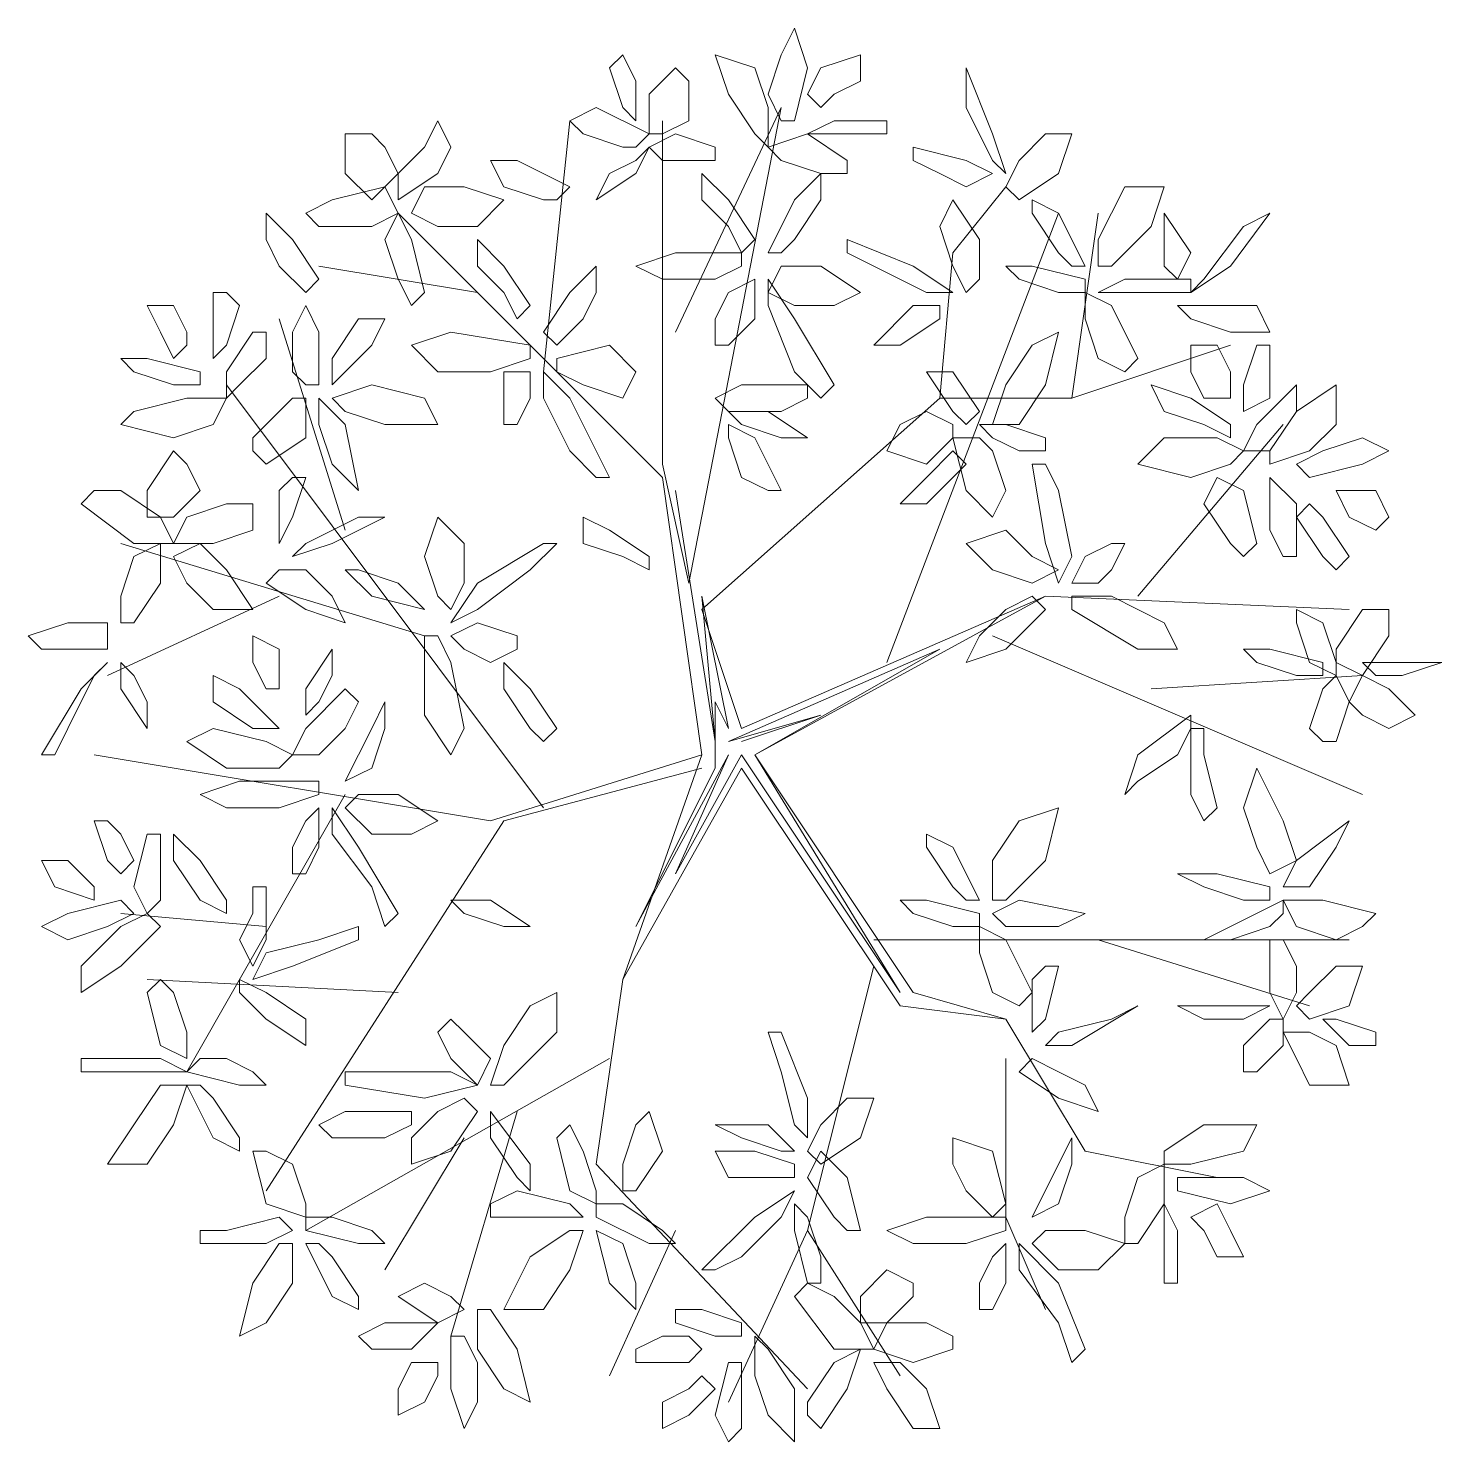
# Model space of a CAD drawing. Header units: millimetres. Extents: x 2576 to 2719, y 1757 to 1977.
# Drawn here: x 2608.101 to 2611.123, y 1816.876 to 1819.897 of the extents above; entities that cross this region are included whole.
import ezdxf

# ---------------------------------------------------------------- set-up
doc = ezdxf.new("R2010")
doc.units = ezdxf.units.MM
doc.layers.add('PDF_0', color=7, linetype='Continuous')

msp = doc.modelspace()

# ---------------------------------------------------------------- linework, layer by layer
at = {"layer": 'PDF_0', "lineweight": 9}
for points in [[(2609.6829, 1819.7563), (2609.7111, 1819.841), (2609.7394, 1819.8975), (2609.7676, 1819.8128), (2609.7394, 1819.6998), (2609.7111, 1819.6998)], [(2609.4005, 1819.6998), (2609.4005, 1819.7845), (2609.3723, 1819.841), (2609.344, 1819.8128), (2609.3723, 1819.728)], [(2609.6829, 1819.6433), (2609.6547, 1819.6716), (2609.5982, 1819.7563), (2609.5699, 1819.841), (2609.6547, 1819.8128), (2609.6829, 1819.728)], [(2609.7959, 1819.728), (2609.7676, 1819.7563), (2609.7959, 1819.8128), (2609.8806, 1819.841), (2609.8806, 1819.7845), (2609.8241, 1819.7563)], [(2609.457, 1819.6716), (2609.4287, 1819.6716), (2609.4287, 1819.7563), (2609.4852, 1819.8128), (2609.5135, 1819.7845), (2609.5135, 1819.6998)], [(2610.1065, 1819.728), (2610.1065, 1819.8128), (2610.163, 1819.6716), (2610.1912, 1819.5868), (2610.163, 1819.6151)], [(2609.3723, 1819.6433), (2609.2875, 1819.6716), (2609.2593, 1819.6998), (2609.3158, 1819.728), (2609.4287, 1819.6716), (2609.4005, 1819.6433)], [(2608.9769, 1819.6998), (2609.0051, 1819.6433), (2608.9769, 1819.5868), (2608.8922, 1819.5304), (2608.8922, 1819.5868), (2608.9487, 1819.6433)], [(2609.8806, 1819.6716), (2609.8241, 1819.6716), (2609.7676, 1819.6716), (2609.8241, 1819.6998), (2609.9371, 1819.6998), (2609.9371, 1819.6716)], [(2608.8639, 1819.6433), (2608.8922, 1819.5868), (2608.8357, 1819.5304), (2608.7792, 1819.5868), (2608.7792, 1819.6716), (2608.8357, 1819.6716)], [(2609.5417, 1819.6151), (2609.457, 1819.6151), (2609.4287, 1819.6433), (2609.4852, 1819.6716), (2609.5699, 1819.6433), (2609.5699, 1819.6151)], [(2609.7959, 1819.5868), (2609.7111, 1819.6151), (2609.6829, 1819.6433), (2609.7676, 1819.6716), (2609.8523, 1819.6151), (2609.8523, 1819.5868)], [(2610.1912, 1819.5586), (2610.2195, 1819.5304), (2610.3042, 1819.5868), (2610.3324, 1819.6716), (2610.2759, 1819.6716), (2610.2195, 1819.6151)], [(2609.344, 1819.5868), (2609.3158, 1819.5304), (2609.4005, 1819.5868), (2609.4287, 1819.6433), (2609.4005, 1819.6151)], [(2610.05, 1819.5868), (2610.1065, 1819.5586), (2610.163, 1819.5868), (2610.1065, 1819.6151), (2609.9935, 1819.6433), (2609.9935, 1819.6151)], [(2609.2028, 1819.5304), (2609.1181, 1819.5586), (2609.0899, 1819.6151), (2609.1463, 1819.6151), (2609.2593, 1819.5586), (2609.2311, 1819.5304)], [(2609.5982, 1819.4739), (2609.5417, 1819.5304), (2609.5417, 1819.5868), (2609.5982, 1819.5304), (2609.6547, 1819.4457), (2609.6264, 1819.4174)], [(2609.7394, 1819.4457), (2609.7959, 1819.5304), (2609.7959, 1819.5868), (2609.7394, 1819.5304), (2609.6829, 1819.4174), (2609.7111, 1819.4174)], [(2608.751, 1819.5304), (2608.8639, 1819.5586), (2608.8922, 1819.5021), (2608.8357, 1819.4739), (2608.7228, 1819.4739), (2608.6945, 1819.5021)], [(2608.9204, 1819.5021), (2608.9487, 1819.5586), (2609.0334, 1819.5586), (2609.1181, 1819.5304), (2609.0616, 1819.4739), (2608.9769, 1819.4739)], [(2610.3889, 1819.3892), (2610.4171, 1819.3892), (2610.5018, 1819.4739), (2610.5301, 1819.5586), (2610.4454, 1819.5586), (2610.3889, 1819.4457)], [(2610.1065, 1819.3327), (2610.1347, 1819.3609), (2610.1347, 1819.4457), (2610.0783, 1819.5304), (2610.05, 1819.4739), (2610.0783, 1819.3892)], [(2610.3042, 1819.4174), (2610.2477, 1819.5021), (2610.2477, 1819.5304), (2610.3042, 1819.5021), (2610.3607, 1819.3892), (2610.3324, 1819.3892)], [(2608.638, 1819.3892), (2608.6098, 1819.4457), (2608.6098, 1819.5021), (2608.6663, 1819.4457), (2608.7228, 1819.3609), (2608.6945, 1819.3327)], [(2608.8922, 1819.3609), (2608.8639, 1819.4457), (2608.8922, 1819.5021), (2608.9204, 1819.4457), (2608.9487, 1819.3327), (2608.9204, 1819.3045)], [(2610.5301, 1819.4457), (2610.5301, 1819.5021), (2610.5866, 1819.4174), (2610.5583, 1819.3609), (2610.5301, 1819.3892)], [(2610.6995, 1819.4739), (2610.756, 1819.5021), (2610.6713, 1819.3892), (2610.5866, 1819.3327), (2610.6148, 1819.3609)], [(2609.1181, 1819.3327), (2609.0616, 1819.3892), (2609.0616, 1819.4457), (2609.1181, 1819.3892), (2609.1746, 1819.3045), (2609.1463, 1819.2762)], [(2609.9088, 1819.3892), (2610.0218, 1819.3327), (2610.0783, 1819.3327), (2609.9935, 1819.3892), (2609.8523, 1819.4457), (2609.8523, 1819.4174)], [(2609.5699, 1819.3609), (2609.457, 1819.3609), (2609.4005, 1819.3892), (2609.4852, 1819.4174), (2609.6264, 1819.4174), (2609.6264, 1819.3892)], [(2609.2875, 1819.2762), (2609.3158, 1819.3327), (2609.3158, 1819.3892), (2609.2593, 1819.3327), (2609.2028, 1819.248), (2609.2311, 1819.2197)], [(2609.6829, 1819.3327), (2609.7111, 1819.3892), (2609.7959, 1819.3892), (2609.8806, 1819.3327), (2609.8241, 1819.3045), (2609.7394, 1819.3045)], [(2610.3042, 1819.3327), (2610.2195, 1819.3609), (2610.1912, 1819.3892), (2610.2477, 1819.3892), (2610.3607, 1819.3609), (2610.3607, 1819.3327)], [(2608.5533, 1819.3045), (2608.5251, 1819.2197), (2608.4968, 1819.1915), (2608.4968, 1819.248), (2608.4968, 1819.3327), (2608.5251, 1819.3327)], [(2609.5699, 1819.2197), (2609.5982, 1819.2197), (2609.6547, 1819.2762), (2609.6547, 1819.3609), (2609.5982, 1819.3327), (2609.5699, 1819.2762)], [(2609.7394, 1819.1633), (2609.6829, 1819.3045), (2609.6829, 1819.3609), (2609.7394, 1819.2762), (2609.8241, 1819.135), (2609.7959, 1819.1068)], [(2610.3889, 1819.1915), (2610.3607, 1819.2762), (2610.3607, 1819.3327), (2610.4171, 1819.3045), (2610.4736, 1819.1915), (2610.4454, 1819.1633)], [(2610.5301, 1819.3327), (2610.4171, 1819.3327), (2610.3889, 1819.3327), (2610.4454, 1819.3609), (2610.5866, 1819.3609), (2610.5866, 1819.3327)], [(2608.4404, 1819.2197), (2608.4121, 1819.1915), (2608.3839, 1819.248), (2608.3556, 1819.3045), (2608.4121, 1819.3045), (2608.4404, 1819.248)], [(2608.6663, 1819.1633), (2608.6663, 1819.248), (2608.6945, 1819.3045), (2608.7228, 1819.248), (2608.7228, 1819.135), (2608.6945, 1819.135)], [(2609.9653, 1819.2197), (2610.05, 1819.2762), (2610.05, 1819.3045), (2609.9935, 1819.3045), (2609.9088, 1819.2197), (2609.9371, 1819.2197)], [(2610.5583, 1819.3045), (2610.5866, 1819.2762), (2610.6713, 1819.248), (2610.756, 1819.248), (2610.7278, 1819.3045), (2610.643, 1819.3045)], [(2608.751, 1819.1915), (2608.751, 1819.135), (2608.8357, 1819.2197), (2608.8639, 1819.2762), (2608.8075, 1819.2762)], [(2608.6098, 1819.1915), (2608.5533, 1819.135), (2608.5251, 1819.1068), (2608.5251, 1819.1633), (2608.5816, 1819.248), (2608.6098, 1819.248)], [(2609.0899, 1819.1633), (2608.9769, 1819.1633), (2608.9204, 1819.2197), (2609.0051, 1819.248), (2609.1746, 1819.2197), (2609.1746, 1819.1915)], [(2610.163, 1819.0503), (2610.2195, 1819.0503), (2610.2759, 1819.135), (2610.3042, 1819.248), (2610.2477, 1819.2197), (2610.1912, 1819.135)], [(2609.2311, 1819.1633), (2609.2311, 1819.1915), (2609.344, 1819.2197), (2609.4005, 1819.1633), (2609.3723, 1819.1068), (2609.2875, 1819.135)], [(2610.6713, 1819.1068), (2610.6148, 1819.1068), (2610.5866, 1819.1633), (2610.5866, 1819.2197), (2610.643, 1819.2197), (2610.6713, 1819.1633)], [(2610.756, 1819.1915), (2610.756, 1819.1068), (2610.6995, 1819.0785), (2610.6995, 1819.135), (2610.7278, 1819.2197), (2610.756, 1819.2197)], [(2608.4121, 1819.135), (2608.3274, 1819.1633), (2608.2992, 1819.1915), (2608.3556, 1819.1915), (2608.4686, 1819.1633), (2608.4686, 1819.135)], [(2609.1181, 1819.0503), (2609.1463, 1819.0503), (2609.1746, 1819.1068), (2609.1746, 1819.1633), (2609.1181, 1819.1633), (2609.1181, 1819.0785)], [(2609.2593, 1818.9938), (2609.2028, 1819.1068), (2609.2028, 1819.1633), (2609.2593, 1819.1068), (2609.344, 1818.9373), (2609.3158, 1818.9373)], [(2610.0783, 1819.1633), (2610.1347, 1819.0785), (2610.1065, 1819.0503), (2610.0783, 1819.0785), (2610.0218, 1819.1633), (2610.05, 1819.1633)], [(2608.751, 1819.1068), (2608.7792, 1819.0785), (2608.8639, 1819.0503), (2608.9769, 1819.0503), (2608.9487, 1819.1068), (2608.8357, 1819.135)], [(2609.7111, 1819.0785), (2609.5982, 1819.0785), (2609.5699, 1819.1068), (2609.6264, 1819.135), (2609.7676, 1819.135), (2609.7676, 1819.1068)], [(2610.6148, 1819.0503), (2610.5301, 1819.0785), (2610.5018, 1819.135), (2610.5866, 1819.1068), (2610.6713, 1819.0503), (2610.6713, 1819.0221)], [(2610.8125, 1819.0785), (2610.756, 1818.9938), (2610.6995, 1818.9938), (2610.7278, 1819.0503), (2610.8125, 1819.135), (2610.8125, 1819.1068)], [(2610.756, 1818.9656), (2610.756, 1818.9938), (2610.8125, 1819.0785), (2610.8972, 1819.135), (2610.8972, 1819.0503), (2610.8407, 1818.9938)], [(2608.5251, 1819.1068), (2608.4968, 1819.0503), (2608.4121, 1819.0221), (2608.2992, 1819.0503), (2608.3274, 1819.0785), (2608.4404, 1819.1068)], [(2608.5816, 1819.0221), (2608.6663, 1819.1068), (2608.6945, 1819.1068), (2608.6945, 1819.0221), (2608.6098, 1818.9656), (2608.5816, 1818.9938)], [(2608.751, 1818.9656), (2608.8075, 1818.9091), (2608.7792, 1819.0503), (2608.7228, 1819.1068), (2608.7228, 1819.0503)], [(2609.7111, 1819.0221), (2609.7676, 1819.0221), (2609.6829, 1819.0785), (2609.5982, 1819.0785), (2609.6264, 1819.0503)], [(2610.0783, 1819.0503), (2610.0783, 1819.0221), (2610.0218, 1818.9656), (2609.9371, 1818.9938), (2609.9653, 1819.0503), (2610.0218, 1819.0785)], [(2609.6264, 1818.9373), (2609.5982, 1819.0221), (2609.5982, 1819.0503), (2609.6547, 1819.0221), (2609.7111, 1818.9091), (2609.6829, 1818.9091)], [(2610.2195, 1818.9938), (2610.163, 1819.0221), (2610.1347, 1819.0503), (2610.1912, 1819.0503), (2610.2759, 1819.0221), (2610.2759, 1818.9938)], [(2610.163, 1818.9938), (2610.1912, 1818.9091), (2610.163, 1818.8526), (2610.1065, 1818.9091), (2610.0783, 1819.0221), (2610.1347, 1819.0221)], [(2610.6995, 1818.9938), (2610.6713, 1818.9656), (2610.5866, 1818.9373), (2610.4736, 1818.9656), (2610.5301, 1819.0221), (2610.643, 1819.0221)], [(2610.869, 1818.9938), (2610.9537, 1819.0221), (2611.0102, 1818.9938), (2610.9537, 1818.9656), (2610.8407, 1818.9373), (2610.8125, 1818.9656)], [(2608.4686, 1818.9091), (2608.4121, 1818.8526), (2608.3556, 1818.8526), (2608.3556, 1818.9091), (2608.4121, 1818.9938), (2608.4404, 1818.9656)], [(2610.1065, 1818.9656), (2610.0783, 1818.9938), (2610.0218, 1818.9373), (2609.9653, 1818.8809), (2610.0218, 1818.8809), (2610.0783, 1818.9373)], [(2610.3042, 1818.9091), (2610.3324, 1818.7679), (2610.3042, 1818.7114), (2610.2759, 1818.7961), (2610.2477, 1818.9656), (2610.2759, 1818.9656)], [(2608.2992, 1818.9091), (2608.3839, 1818.8526), (2608.4121, 1818.7961), (2608.3274, 1818.7961), (2608.2144, 1818.8809), (2608.2427, 1818.9091)], [(2608.638, 1818.9091), (2608.638, 1818.8244), (2608.638, 1818.7961), (2608.6663, 1818.8526), (2608.6945, 1818.9373), (2608.6663, 1818.9373)], [(2610.6713, 1818.7961), (2610.6148, 1818.8809), (2610.643, 1818.9373), (2610.6995, 1818.9091), (2610.7278, 1818.7961), (2610.6995, 1818.7679)], [(2610.756, 1818.8244), (2610.756, 1818.9091), (2610.756, 1818.9373), (2610.8125, 1818.8809), (2610.8125, 1818.7679), (2610.7842, 1818.7679)], [(2610.8972, 1818.9091), (2610.9819, 1818.9091), (2611.0102, 1818.8526), (2610.9819, 1818.8244), (2610.9254, 1818.8526)], [(2608.5816, 1818.8809), (2608.5816, 1818.8244), (2608.4968, 1818.7961), (2608.4121, 1818.7961), (2608.4404, 1818.8526), (2608.5251, 1818.8809)], [(2610.869, 1818.7679), (2610.8125, 1818.8526), (2610.8407, 1818.8809), (2610.869, 1818.8526), (2610.9254, 1818.7679), (2610.8972, 1818.7397)], [(2608.8075, 1818.8526), (2608.8639, 1818.8526), (2608.751, 1818.7961), (2608.6663, 1818.7679), (2608.6945, 1818.7961)], [(2609.0051, 1818.6549), (2608.9769, 1818.6832), (2608.9487, 1818.7679), (2608.9769, 1818.8526), (2609.0334, 1818.7961), (2609.0334, 1818.7114)], [(2609.3723, 1818.7679), (2609.2875, 1818.7961), (2609.2875, 1818.8526), (2609.344, 1818.8244), (2609.4287, 1818.7679), (2609.4287, 1818.7397)], [(2610.3042, 1818.7397), (2610.2477, 1818.7114), (2610.163, 1818.7397), (2610.1065, 1818.7961), (2610.1912, 1818.8244), (2610.2477, 1818.7679)], [(2608.2992, 1818.6832), (2608.3274, 1818.7679), (2608.3839, 1818.7961), (2608.3839, 1818.7114), (2608.3274, 1818.6267), (2608.2992, 1818.6267)], [(2608.4121, 1818.7679), (2608.4686, 1818.7961), (2608.5251, 1818.7397), (2608.5816, 1818.6549), (2608.4968, 1818.6549), (2608.4404, 1818.7114)], [(2609.1746, 1818.7397), (2609.0616, 1818.6549), (2609.0051, 1818.6267), (2609.0616, 1818.7114), (2609.2028, 1818.7961), (2609.2311, 1818.7961)], [(2610.4454, 1818.7961), (2610.4171, 1818.7961), (2610.3607, 1818.7679), (2610.3324, 1818.7114), (2610.3889, 1818.7114), (2610.4171, 1818.7397)], [(2608.638, 1818.7397), (2608.6098, 1818.7114), (2608.6945, 1818.6549), (2608.7792, 1818.6267), (2608.751, 1818.6832), (2608.6945, 1818.7397)], [(2608.8922, 1818.7114), (2608.9487, 1818.6549), (2608.8357, 1818.6832), (2608.7792, 1818.7397), (2608.8075, 1818.7397)], [(2610.1912, 1818.6549), (2610.1347, 1818.5985), (2610.1065, 1818.542), (2610.1912, 1818.5702), (2610.2759, 1818.6549), (2610.2477, 1818.6832)], [(2610.4171, 1818.6832), (2610.5301, 1818.6267), (2610.5583, 1818.5702), (2610.4736, 1818.5702), (2610.3324, 1818.6549), (2610.3324, 1818.6832)], [(2610.869, 1818.6267), (2610.8972, 1818.542), (2610.8972, 1818.5137), (2610.8407, 1818.542), (2610.8125, 1818.6267), (2610.8125, 1818.6549)], [(2610.8972, 1818.5702), (2610.9537, 1818.6549), (2611.0102, 1818.6549), (2611.0102, 1818.5985), (2610.9537, 1818.5137), (2610.8972, 1818.542)], [(2608.2709, 1818.5702), (2608.2709, 1818.6267), (2608.1862, 1818.6267), (2608.1015, 1818.5985), (2608.1297, 1818.5702), (2608.2144, 1818.5702)], [(2609.1463, 1818.5702), (2609.1463, 1818.5985), (2609.0616, 1818.6267), (2609.0051, 1818.5985), (2609.0334, 1818.5702), (2609.0899, 1818.542)], [(2608.638, 1818.4855), (2608.6098, 1818.4855), (2608.5816, 1818.542), (2608.5816, 1818.5985), (2608.638, 1818.5702), (2608.638, 1818.5137)], [(2609.0051, 1818.542), (2609.0334, 1818.4008), (2609.0051, 1818.3443), (2608.9487, 1818.429), (2608.9487, 1818.5985), (2608.9769, 1818.5985)], [(2608.751, 1818.5137), (2608.751, 1818.5702), (2608.6945, 1818.4855), (2608.6945, 1818.429), (2608.7228, 1818.4573)], [(2610.8125, 1818.5137), (2610.7278, 1818.542), (2610.6995, 1818.5702), (2610.756, 1818.5702), (2610.869, 1818.542), (2610.869, 1818.5137)], [(2608.1862, 1818.4008), (2608.2427, 1818.5137), (2608.2709, 1818.542), (2608.2144, 1818.4855), (2608.1297, 1818.3443), (2608.158, 1818.3443)], [(2608.3556, 1818.4573), (2608.3556, 1818.4008), (2608.2992, 1818.4855), (2608.2992, 1818.542), (2608.3274, 1818.5137)], [(2609.1746, 1818.4008), (2609.1181, 1818.4855), (2609.1181, 1818.542), (2609.1746, 1818.4855), (2609.2311, 1818.4008), (2609.2028, 1818.3725)], [(2610.9537, 1818.542), (2610.9819, 1818.5137), (2611.0384, 1818.5137), (2611.1231, 1818.542), (2611.0666, 1818.542), (2611.0102, 1818.542)], [(2608.5816, 1818.4008), (2608.638, 1818.4008), (2608.5533, 1818.4855), (2608.4968, 1818.5137), (2608.4968, 1818.4573)], [(2608.7792, 1818.4008), (2608.7228, 1818.3443), (2608.6663, 1818.3443), (2608.6945, 1818.4008), (2608.7792, 1818.4855), (2608.8075, 1818.4573)], [(2610.8407, 1818.4008), (2610.869, 1818.4855), (2610.8972, 1818.5137), (2610.9254, 1818.4573), (2610.8972, 1818.3725), (2610.869, 1818.3725)], [(2610.9254, 1818.4573), (2610.9537, 1818.5137), (2611.0102, 1818.4855), (2611.0666, 1818.429), (2611.0102, 1818.4008), (2610.9537, 1818.429)], [(2608.8357, 1818.3161), (2608.7792, 1818.2878), (2608.8357, 1818.4008), (2608.8639, 1818.4573), (2608.8639, 1818.4008)], [(2610.5583, 1818.3443), (2610.4736, 1818.2878), (2610.4454, 1818.2596), (2610.4736, 1818.3443), (2610.5866, 1818.429), (2610.5866, 1818.4008)], [(2608.6663, 1818.3443), (2608.638, 1818.3161), (2608.5251, 1818.3161), (2608.4404, 1818.3725), (2608.4968, 1818.4008), (2608.6098, 1818.3725)], [(2610.6148, 1818.3443), (2610.643, 1818.2313), (2610.6148, 1818.2031), (2610.5866, 1818.2596), (2610.5866, 1818.4008), (2610.6148, 1818.4008)], [(2610.756, 1818.0901), (2610.8125, 1818.1184), (2610.7842, 1818.2031), (2610.7278, 1818.3161), (2610.6995, 1818.2313), (2610.7278, 1818.1466)], [(2608.638, 1818.2313), (2608.5251, 1818.2313), (2608.4686, 1818.2596), (2608.5533, 1818.2878), (2608.7228, 1818.2878), (2608.7228, 1818.2596)], [(2608.7792, 1818.2313), (2608.8075, 1818.2596), (2608.8922, 1818.2596), (2608.9769, 1818.2031), (2608.9204, 1818.1749), (2608.8357, 1818.1749)], [(2608.6663, 1818.0901), (2608.6945, 1818.0901), (2608.7228, 1818.1466), (2608.7228, 1818.2313), (2608.6945, 1818.2031), (2608.6663, 1818.1466)], [(2608.8357, 1818.0619), (2608.751, 1818.1749), (2608.751, 1818.2313), (2608.8075, 1818.1466), (2608.8922, 1818.0054), (2608.8639, 1817.9772)], [(2610.163, 1818.0337), (2610.1912, 1818.0337), (2610.2759, 1818.1184), (2610.3042, 1818.2313), (2610.2195, 1818.2031), (2610.163, 1818.1184)], [(2608.2992, 1818.1749), (2608.3274, 1818.1184), (2608.2992, 1818.0901), (2608.2709, 1818.1184), (2608.2427, 1818.2031), (2608.2709, 1818.2031)], [(2610.8972, 1818.1466), (2610.9254, 1818.2031), (2610.8125, 1818.1184), (2610.7842, 1818.0619), (2610.8407, 1818.0619)], [(2608.3839, 1818.1184), (2608.3839, 1818.0337), (2608.3556, 1818.0054), (2608.3274, 1818.0619), (2608.3556, 1818.1749), (2608.3839, 1818.1749)], [(2608.4686, 1818.0337), (2608.4121, 1818.1184), (2608.4121, 1818.1749), (2608.4686, 1818.1184), (2608.5251, 1818.0337), (2608.5251, 1818.0054)], [(2610.0783, 1818.0619), (2610.0218, 1818.1466), (2610.0218, 1818.1749), (2610.0783, 1818.1466), (2610.1347, 1818.0337), (2610.1065, 1818.0337)], [(2608.2427, 1818.0619), (2608.2427, 1818.0337), (2608.158, 1818.0619), (2608.1297, 1818.1184), (2608.1862, 1818.1184), (2608.2144, 1818.0901)], [(2610.6995, 1818.0337), (2610.6148, 1818.0619), (2610.5583, 1818.0901), (2610.643, 1818.0901), (2610.756, 1818.0619), (2610.756, 1818.0337)], [(2608.2709, 1817.9772), (2608.1862, 1817.9489), (2608.1297, 1817.9772), (2608.1862, 1818.0054), (2608.2992, 1818.0337), (2608.3274, 1818.0054)], [(2608.5816, 1818.0054), (2608.5533, 1817.9489), (2608.5816, 1817.8925), (2608.6098, 1817.9489), (2608.6098, 1818.0619), (2608.5816, 1818.0619)], [(2609.1181, 1817.9772), (2609.1746, 1817.9772), (2609.0899, 1818.0337), (2609.0051, 1818.0337), (2609.0334, 1818.0054)], [(2610.0783, 1817.9772), (2609.9935, 1818.0054), (2609.9653, 1818.0337), (2610.0218, 1818.0337), (2610.1347, 1818.0054), (2610.1347, 1817.9772)], [(2610.3042, 1817.9772), (2610.3607, 1818.0054), (2610.2195, 1818.0337), (2610.163, 1818.0054), (2610.1912, 1817.9772)], [(2610.756, 1817.9772), (2610.6713, 1817.9489), (2610.6148, 1817.9489), (2610.6713, 1817.9772), (2610.7842, 1818.0337), (2610.7842, 1818.0054)], [(2610.8972, 1817.9489), (2610.8125, 1817.9772), (2610.7842, 1818.0337), (2610.869, 1818.0337), (2610.9819, 1818.0054), (2610.9537, 1817.9772)], [(2608.3556, 1818.0054), (2608.3839, 1817.9772), (2608.2992, 1817.8925), (2608.2144, 1817.836), (2608.2144, 1817.8925), (2608.2992, 1817.9772)], [(2608.7228, 1817.9489), (2608.6098, 1817.9207), (2608.5816, 1817.8642), (2608.6663, 1817.8925), (2608.8075, 1817.9489), (2608.8075, 1817.9772)], [(2610.163, 1817.836), (2610.1347, 1817.9207), (2610.1347, 1817.9772), (2610.1912, 1817.9489), (2610.2477, 1817.836), (2610.2195, 1817.8078)], [(2610.8125, 1817.8925), (2610.8125, 1817.836), (2610.7842, 1817.7795), (2610.756, 1817.836), (2610.756, 1817.9489), (2610.7842, 1817.9489)], [(2610.2477, 1817.8642), (2610.2477, 1817.7795), (2610.2477, 1817.7513), (2610.2759, 1817.7795), (2610.3042, 1817.8925), (2610.2759, 1817.8925)], [(2610.8407, 1817.836), (2610.8972, 1817.8925), (2610.9537, 1817.8925), (2610.9254, 1817.8078), (2610.8407, 1817.7795), (2610.8125, 1817.8078)], [(2608.4121, 1817.836), (2608.4404, 1817.7513), (2608.4404, 1817.6948), (2608.3839, 1817.723), (2608.3556, 1817.836), (2608.3839, 1817.8642)], [(2608.5533, 1817.8642), (2608.5533, 1817.836), (2608.6098, 1817.7795), (2608.6945, 1817.723), (2608.6945, 1817.7795), (2608.6098, 1817.836)], [(2609.1181, 1817.723), (2609.1746, 1817.8078), (2609.2311, 1817.836), (2609.2311, 1817.7513), (2609.1181, 1817.6383), (2609.0899, 1817.6383)], [(2610.4171, 1817.7795), (2610.4736, 1817.8078), (2610.3324, 1817.723), (2610.2759, 1817.723), (2610.3042, 1817.7513)], [(2610.6995, 1817.7795), (2610.756, 1817.8078), (2610.643, 1817.8078), (2610.5583, 1817.8078), (2610.6148, 1817.7795)], [(2609.0051, 1817.7795), (2608.9769, 1817.7513), (2609.0051, 1817.6948), (2609.0616, 1817.6383), (2609.0899, 1817.6948), (2609.0334, 1817.7513)], [(2610.6995, 1817.723), (2610.756, 1817.7795), (2610.7842, 1817.7795), (2610.7842, 1817.723), (2610.7278, 1817.6666), (2610.6995, 1817.6666)], [(2610.869, 1817.7795), (2610.9254, 1817.723), (2610.9819, 1817.723), (2610.9819, 1817.7513), (2610.8972, 1817.7795)], [(2609.7111, 1817.6666), (2609.7394, 1817.5536), (2609.7676, 1817.5254), (2609.7676, 1817.6101), (2609.7111, 1817.7513), (2609.6829, 1817.7513)], [(2610.7842, 1817.7513), (2610.8407, 1817.7513), (2610.8972, 1817.723), (2610.9254, 1817.6383), (2610.8407, 1817.6383), (2610.8125, 1817.6948)], [(2608.2992, 1817.6948), (2608.3839, 1817.6948), (2608.4404, 1817.6666), (2608.3556, 1817.6666), (2608.2144, 1817.6666), (2608.2144, 1817.6948)], [(2608.5251, 1817.6948), (2608.5816, 1817.6666), (2608.6098, 1817.6383), (2608.5533, 1817.6383), (2608.4404, 1817.6666), (2608.4686, 1817.6948)], [(2610.2477, 1817.6948), (2610.2195, 1817.6666), (2610.3042, 1817.6101), (2610.3889, 1817.5818), (2610.3607, 1817.6383), (2610.3042, 1817.6666)], [(2608.8639, 1817.6666), (2609.0051, 1817.6666), (2609.0616, 1817.6383), (2608.9487, 1817.6101), (2608.7792, 1817.6383), (2608.7792, 1817.6666)], [(2608.4404, 1817.6383), (2608.3839, 1817.6383), (2608.3274, 1817.5536), (2608.2709, 1817.4689), (2608.3556, 1817.4689), (2608.4121, 1817.5536)], [(2608.4968, 1817.6101), (2608.5533, 1817.5254), (2608.5533, 1817.4971), (2608.4968, 1817.5254), (2608.4404, 1817.6383), (2608.4686, 1817.6383)], [(2609.0334, 1817.6101), (2609.0616, 1817.5818), (2609.0051, 1817.4971), (2608.9204, 1817.4689), (2608.9204, 1817.5254), (2608.9769, 1817.5818)], [(2609.7676, 1817.4971), (2609.7959, 1817.4689), (2609.8806, 1817.5254), (2609.9088, 1817.6101), (2609.8523, 1817.6101), (2609.7959, 1817.5536)], [(2608.8639, 1817.5254), (2608.751, 1817.5254), (2608.7228, 1817.5536), (2608.7792, 1817.5818), (2608.9204, 1817.5818), (2608.9204, 1817.5536)], [(2609.0899, 1817.5254), (2609.0899, 1817.5818), (2609.1746, 1817.4689), (2609.1746, 1817.4124), (2609.1463, 1817.4406)], [(2609.3723, 1817.4689), (2609.4005, 1817.5536), (2609.4287, 1817.5818), (2609.457, 1817.4971), (2609.4005, 1817.4124), (2609.3723, 1817.4124)], [(2609.2875, 1817.4971), (2609.3158, 1817.4124), (2609.3158, 1817.3842), (2609.2593, 1817.4124), (2609.2311, 1817.5254), (2609.2593, 1817.5536)], [(2609.6264, 1817.5254), (2609.7111, 1817.4971), (2609.7394, 1817.4971), (2609.6829, 1817.5536), (2609.5982, 1817.5536), (2609.5699, 1817.5536)], [(2610.5301, 1817.4689), (2610.5301, 1817.4971), (2610.6148, 1817.5536), (2610.7278, 1817.5536), (2610.6995, 1817.4971), (2610.5866, 1817.4689)], [(2610.1065, 1817.4124), (2610.0783, 1817.4689), (2610.0783, 1817.5254), (2610.163, 1817.4971), (2610.1912, 1817.3842), (2610.163, 1817.3559)], [(2610.3042, 1817.3842), (2610.2477, 1817.3559), (2610.3042, 1817.4689), (2610.3324, 1817.5254), (2610.3324, 1817.4689)], [(2608.6663, 1817.4689), (2608.6945, 1817.3842), (2608.6945, 1817.3559), (2608.6098, 1817.3842), (2608.5816, 1817.4971), (2608.6098, 1817.4971)], [(2609.7394, 1817.4406), (2609.7394, 1817.4689), (2609.6547, 1817.4971), (2609.5699, 1817.4971), (2609.5982, 1817.4406), (2609.6829, 1817.4406)], [(2609.8241, 1817.3559), (2609.7676, 1817.4406), (2609.7959, 1817.4971), (2609.8523, 1817.4406), (2609.8806, 1817.3277), (2609.8523, 1817.3277)], [(2610.4454, 1817.3559), (2610.4736, 1817.4406), (2610.5301, 1817.4689), (2610.5301, 1817.3842), (2610.4736, 1817.2994), (2610.4454, 1817.2994)], [(2610.6148, 1817.4406), (2610.6995, 1817.4406), (2610.756, 1817.4124), (2610.6713, 1817.3842), (2610.5583, 1817.4124), (2610.5583, 1817.4406)], [(2609.1463, 1817.4124), (2609.2593, 1817.3842), (2609.2875, 1817.3559), (2609.2311, 1817.3559), (2609.0899, 1817.3559), (2609.0899, 1817.3842)], [(2609.6264, 1817.2712), (2609.7111, 1817.3559), (2609.7394, 1817.4124), (2609.6547, 1817.3559), (2609.5417, 1817.243), (2609.5699, 1817.243)], [(2609.3723, 1817.3842), (2609.457, 1817.3277), (2609.4852, 1817.2994), (2609.4287, 1817.2994), (2609.3158, 1817.3559), (2609.3158, 1817.3842)], [(2609.7959, 1817.2712), (2609.7676, 1817.3559), (2609.7394, 1817.3842), (2609.7394, 1817.3277), (2609.7676, 1817.2147), (2609.7959, 1817.2147)], [(2610.5301, 1817.2712), (2610.5301, 1817.3277), (2610.5301, 1817.3842), (2610.5583, 1817.3277), (2610.5583, 1817.2147), (2610.5301, 1817.2147)], [(2610.5866, 1817.3559), (2610.643, 1817.3842), (2610.6713, 1817.3277), (2610.6995, 1817.2712), (2610.643, 1817.2712), (2610.6148, 1817.3277)], [(2608.5251, 1817.3277), (2608.638, 1817.3559), (2608.6663, 1817.3277), (2608.6098, 1817.2994), (2608.4686, 1817.2994), (2608.4686, 1817.3277)], [(2608.751, 1817.3559), (2608.8357, 1817.3277), (2608.8639, 1817.2994), (2608.8075, 1817.2994), (2608.6945, 1817.3277), (2608.6945, 1817.3559)], [(2610.1065, 1817.2994), (2609.9935, 1817.2994), (2609.9371, 1817.3277), (2610.0218, 1817.3559), (2610.1912, 1817.3559), (2610.1912, 1817.3277)], [(2609.2875, 1817.3277), (2609.2593, 1817.3277), (2609.1746, 1817.2712), (2609.1181, 1817.1582), (2609.2028, 1817.1582), (2609.2593, 1817.243)], [(2609.3723, 1817.2994), (2609.3158, 1817.3277), (2609.344, 1817.2147), (2609.4005, 1817.1582), (2609.4005, 1817.2147)], [(2610.2477, 1817.2994), (2610.2759, 1817.3277), (2610.3607, 1817.3277), (2610.4454, 1817.2994), (2610.3889, 1817.243), (2610.3042, 1817.243)], [(2608.6663, 1817.2994), (2608.638, 1817.2994), (2608.5816, 1817.2147), (2608.5533, 1817.1018), (2608.6098, 1817.13), (2608.6663, 1817.2147)], [(2608.751, 1817.2712), (2608.8075, 1817.1865), (2608.8075, 1817.1582), (2608.751, 1817.1865), (2608.6945, 1817.2994), (2608.7228, 1817.2994)], [(2610.1347, 1817.1582), (2610.163, 1817.1582), (2610.1912, 1817.2147), (2610.1912, 1817.2994), (2610.163, 1817.2712), (2610.1347, 1817.2147)], [(2610.3042, 1817.13), (2610.2195, 1817.243), (2610.2195, 1817.2994), (2610.3042, 1817.2147), (2610.3607, 1817.0735), (2610.3324, 1817.0453)], [(2609.9935, 1817.1865), (2609.9371, 1817.13), (2609.8806, 1817.13), (2609.8806, 1817.1865), (2609.9371, 1817.243), (2609.9935, 1817.2147)], [(2608.9487, 1817.2147), (2608.8922, 1817.1865), (2608.9769, 1817.13), (2609.0334, 1817.1582), (2609.0051, 1817.1865)], [(2609.8241, 1817.1865), (2609.8806, 1817.13), (2609.9088, 1817.0735), (2609.8241, 1817.0735), (2609.7394, 1817.1865), (2609.7676, 1817.2147)], [(2609.0616, 1817.1582), (2609.0899, 1817.1582), (2609.1463, 1817.0735), (2609.1746, 1816.9606), (2609.1181, 1816.9888), (2609.0616, 1817.0735)], [(2609.5417, 1817.1582), (2609.6264, 1817.13), (2609.6264, 1817.1018), (2609.5699, 1817.1018), (2609.4852, 1817.13), (2609.4852, 1817.1582)], [(2608.8639, 1817.13), (2608.9204, 1817.13), (2608.9769, 1817.13), (2608.9204, 1817.0735), (2608.8357, 1817.0735), (2608.8075, 1817.1018)], [(2610.0783, 1817.1018), (2610.0783, 1817.0735), (2609.9935, 1817.0453), (2609.9088, 1817.0735), (2609.9371, 1817.13), (2610.0218, 1817.13)], [(2609.0616, 1817.0453), (2609.0616, 1816.9606), (2609.0334, 1816.9041), (2609.0051, 1816.9888), (2609.0051, 1817.1018), (2609.0334, 1817.1018)], [(2609.457, 1817.1018), (2609.5135, 1817.1018), (2609.5417, 1817.0735), (2609.5135, 1817.0453), (2609.4005, 1817.0453), (2609.4005, 1817.0735)], [(2609.6547, 1817.1018), (2609.6829, 1817.0735), (2609.7394, 1816.9888), (2609.7394, 1816.8758), (2609.6829, 1816.9323), (2609.6547, 1817.017)], [(2609.7676, 1816.9606), (2609.8241, 1817.0453), (2609.8806, 1817.0735), (2609.8523, 1816.9888), (2609.7959, 1816.9041), (2609.7676, 1816.9323)], [(2608.9769, 1817.0453), (2608.9769, 1817.017), (2608.9487, 1816.9606), (2608.8922, 1816.9323), (2608.8922, 1816.9888), (2608.9204, 1817.0453)], [(2609.6264, 1816.9888), (2609.6264, 1816.9041), (2609.5982, 1816.8758), (2609.5699, 1816.9323), (2609.5982, 1817.0453), (2609.6264, 1817.0453)], [(2609.9088, 1817.0453), (2609.9653, 1817.0453), (2610.0218, 1816.9888), (2610.05, 1816.9041), (2609.9935, 1816.9041), (2609.9371, 1816.9888)], [(2609.5417, 1817.017), (2609.5699, 1816.9888), (2609.5135, 1816.9323), (2609.457, 1816.9041), (2609.457, 1816.9606), (2609.5135, 1816.9888)]]:
    msp.add_lwpolyline(points, close=True, dxfattribs=at)
for points in [[(2609.4852, 1819.248), (2609.7111, 1819.728), (2609.5135, 1818.7114), (2609.457, 1818.9656), (2609.457, 1819.6998)], [(2609.2028, 1819.1633), (2609.2593, 1819.6998)], [(2610.3889, 1819.5021), (2610.3324, 1819.1068), (2610.05, 1819.1068), (2610.0783, 1819.4174), (2610.1912, 1819.5586)], [(2609.5417, 1818.3443), (2609.457, 1818.9373), (2608.8922, 1819.5021)], [(2609.9371, 1818.542), (2610.3042, 1819.5021)], [(2609.0616, 1819.3327), (2608.7228, 1819.3892)], [(2608.7792, 1818.8244), (2608.638, 1819.2762)], [(2610.3324, 1819.1068), (2610.6713, 1819.2197)], [(2609.2028, 1818.2313), (2608.5251, 1819.135)], [(2610.05, 1819.1068), (2609.5417, 1818.6549), (2609.6264, 1818.4008), (2610.2759, 1818.6832), (2609.6547, 1818.3443), (2610.05, 1818.5702), (2609.5982, 1818.3725), (2609.7959, 1818.429), (2609.6264, 1818.3725)], [(2610.4736, 1818.6832), (2610.7842, 1819.0503)], [(2609.4852, 1818.9091), (2609.5699, 1818.3725), (2609.5417, 1818.6832), (2609.5982, 1818.4008), (2609.5699, 1818.4573), (2609.5699, 1818.3443), (2609.5699, 1818.3161), (2609.4005, 1817.9772), (2609.5982, 1818.3443), (2609.4852, 1818.0901), (2609.6264, 1818.3443), (2609.9653, 1817.836), (2609.6547, 1818.3443), (2609.9935, 1817.836), (2610.1912, 1817.7795)], [(2608.9487, 1818.5985), (2608.2992, 1818.7961)], [(2608.638, 1818.6832), (2608.2709, 1818.5137)], [(2610.2759, 1818.6832), (2610.9254, 1818.6549)], [(2610.163, 1818.5985), (2610.9537, 1818.2596)], [(2610.5018, 1818.4855), (2610.9537, 1818.5137)], [(2610.643, 1817.4406), (2610.3607, 1817.4971), (2610.1912, 1817.7795), (2609.9653, 1817.8078), (2609.6264, 1818.3161), (2609.3723, 1817.8642), (2609.5417, 1818.3443), (2609.0899, 1818.2031), (2608.2427, 1818.3443)], [(2609.5417, 1818.3161), (2609.1181, 1818.2031), (2608.6098, 1817.4124)], [(2608.7792, 1818.2596), (2608.4404, 1817.6666)], [(2608.6098, 1817.9772), (2608.2992, 1818.0054)], [(2609.9088, 1817.9489), (2610.9254, 1817.9489)], [(2610.3889, 1817.9489), (2610.8407, 1817.8078)], [(2609.9088, 1817.8925), (2609.7676, 1817.3277)], [(2608.8922, 1817.836), (2608.3556, 1817.8642)], [(2609.3723, 1817.8642), (2609.3158, 1817.4689), (2609.7676, 1816.9888)], [(2609.344, 1817.6948), (2608.6945, 1817.3277)], [(2610.1912, 1817.6948), (2610.1912, 1817.3559), (2610.2759, 1817.1582)], [(2609.1463, 1817.5818), (2609.0051, 1817.1018)], [(2609.0334, 1817.5254), (2608.8639, 1817.243)], [(2609.4852, 1817.3277), (2609.344, 1817.017)], [(2609.9653, 1817.017), (2609.7676, 1817.3277), (2609.5982, 1816.9606)]]:
    msp.add_lwpolyline(points, dxfattribs=at)

doc.saveas('drawing.dxf')
